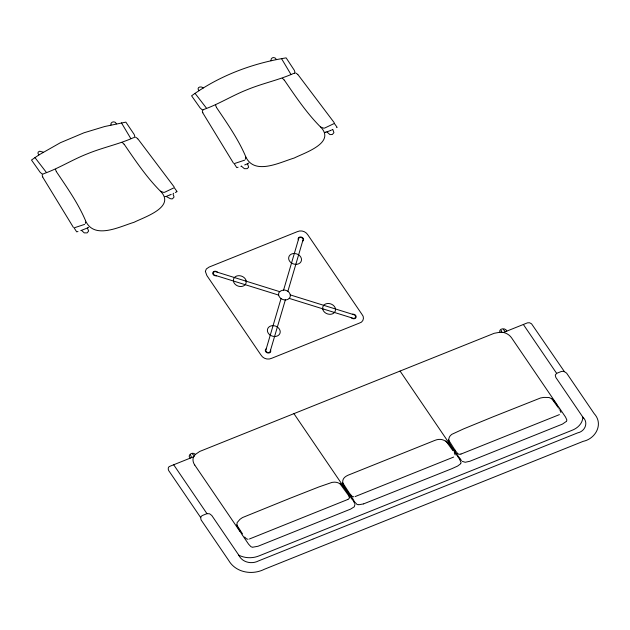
<?xml version="1.0" encoding="UTF-8"?>
<svg xmlns="http://www.w3.org/2000/svg" width="630" height="630" viewBox="0 0 630 630"><rect width="100%" height="100%" fill="white"/><g stroke="black" fill="none" stroke-linecap="round" stroke-linejoin="round"><path stroke-width="0.94" d="M566.457 421.171A2.835 2.276 18.9 0 0 566.795 419.824L565.535 417.06L558.936 407.358L552.644 399.207L549.006 397.483L543.769 397.404L540.548 397.979L493.062 416.816L463.452 428.951L451.812 434.338A2.929 2.355 18.9 0 0 451.56 434.535C442.709 441.268 457.545 453.939 461.404 460.601M245.787 157.248L245.424 159.232M85.601 222.185L85.349 223.422M239.471 556.148L211.798 515.498L209.601 513.781L207.049 513.655A6.749 5.426 18.9 0 0 205.923 514.072L202.86 515.301A4.583 3.685 18.9 0 0 200.686 517.608L201.033 519.813L228.619 560.338C235.785 572.733 252.291 575.41 264.474 569.221L583.215 441.331C595.689 438.763 603.76 423.974 594.192 413.658L566.606 373.133L564.456 371.692L531.578 323.851L529.61 322.765L527.467 322.843L503.126 332.585M265.892 349.996L281.035 298.596M298.707 238.597L283.587 290.068M270.183 351.398L285.343 299.927A5.883 4.725 18.9 0 0 289.202 298.399L289.233 298.352A5.985 4.812 18.9 0 0 289.454 292.942A5.985 4.812 18.9 0 0 283.539 289.997M287.855 291.399L302.998 239.998M193.796 456.726L193.812 456.695A13.104 10.537 18.9 0 1 194.339 455.773A16.081 12.931 18.9 0 1 195.371 454.443L199.773 451.419L494.188 333.294L499.929 332.238A16.081 12.931 18.9 0 1 501.937 332.349A13.104 10.537 18.9 0 1 503.22 332.545L503.268 332.553M460.451 463.94L457.616 466.066L451.836 468.696L363.565 503.898M566.165 421.541L562.401 424.124L469.767 461.294L465.2 462.27L462.184 461.325M279.657 291.643L216.066 271.814M88.657 227.241L87.405 227.989L88.617 231.013L87.16 232.88L84.255 232.88L81.483 230.344L87.365 228.013M248.732 163.02L247.582 163.816L248.637 167.218L247.188 168.675L244.369 168.667L241.361 166.147M203.427 109.817L203.498 109.77A14.073 11.316 18.9 0 1 204.089 109.36C219.082 104.021 232.588 95.358 247.527 89.554C262.623 83.317 278.673 80.081 293.501 73.482A13.899 11.175 18.9 0 1 294.368 73.332M294.438 73.293L294.942 72.166L294.273 70.229L286.138 57.866C252.37 63.323 219.405 75.702 191.583 95.807L200.167 107.99L201.883 109.533L203.403 109.825M38.887 154.941L31.5 160.036L40.115 172.266L41.911 173.825L43.415 173.998A14.073 11.316 18.9 0 1 43.998 173.596C58.999 168.257 72.505 159.587 87.436 153.791C102.54 147.554 118.582 144.317 133.418 137.718A13.899 11.175 18.9 0 1 134.277 137.568L134.852 136.427L134.159 134.411L125.858 122.126L104.674 126.52L83.971 132.796L60.433 142.695L38.887 154.941L37.934 153.271L38.225 152.043L39.69 151.216L43.257 152.169M453.671 457.049L355.202 496.55M559.416 414.619L461.01 454.049M247.527 163.745L244.731 164.934M358.234 504.709A2.874 2.307 18.9 0 1 356.982 504.362L354.107 501.425C352.162 494.629 333.75 481.336 348.225 475.146L434.802 440.409C447.686 435.039 453.828 451.647 459.546 459.12L459.884 458.955M176.565 191.859L177.085 191.607L174.266 187.677L164.8 192.189A2.016 1.614 18.9 0 1 163.138 192.244L160.847 191.347M336.719 127.591L337.152 127.378L334.349 123.441M266.246 348.807L266.214 348.823A2.796 2.244 18.9 0 0 265.781 351.784A2.796 2.244 18.9 0 0 269.325 352.894A2.796 2.244 18.9 0 0 270.585 350.178L270.553 350.146M176.132 192.071L175.321 192.465M302.644 241.188L302.676 241.172A2.796 2.244 18.9 0 0 303.109 238.211A2.796 2.244 18.9 0 0 299.565 237.108A2.796 2.244 18.9 0 0 298.313 239.817M334.333 123.448L324.891 127.953A2.016 1.614 18.9 0 1 323.229 128.016L320.93 127.118M173.683 193.252C171.793 193.733 175.046 196.938 173.628 197.639C171.722 201.561 166.95 195.631 165.328 196.489A1.355 1.087 18.9 0 1 164.965 196.505M347.847 499.456L249.472 538.973M332.821 129.457L333.924 132.67L332.317 134.521L329.939 134.599L326.852 131.914L325.371 132.261M332.467 129.623L331.947 129.867M171.218 194.386L170.139 194.851M331.23 130.182L330.616 130.449M330.293 130.591L326.852 131.914M169.761 195.016L166.769 196.143M505.441 331.656L503.244 329.474M193.906 456.655L170.297 466.129C167.486 466.673 167.832 470.051 169.501 471.76L200.718 517.616M312.874 539.107L258.591 560.881C251.709 564.48 242.298 562.558 238.817 555.188C245.196 558.4 252.913 558.534 259.458 555.723L571.646 430.455C577.371 428.447 582.687 423.565 582.86 417.147C588.845 422.541 585.034 431.463 577.663 432.865L313.157 538.989M191.591 457.585L190.512 454.923M241.314 166.17L240.873 166.312M81.223 230.399L80.79 230.548M363.416 503.945L358.746 504.748M238.093 167.233L236.778 167.651L234.187 163.635L244.416 160.24A2.016 1.614 18.9 0 0 244.692 160.13M77.986 231.47L76.695 231.879L74.104 227.863L84.333 224.477A2.016 1.614 18.9 0 0 84.601 224.367M354.107 501.425C348.201 496.66 344.082 480.084 332.38 482.359A2.929 2.355 18.9 0 0 332.018 482.399L318.969 486.911L289.729 498.401L242.471 517.577L240.014 519.277L237.116 522.624L236.888 525.9L242.007 534.524L248.614 544.218L250.85 546.588A2.835 2.276 18.9 0 0 252.48 547.147M216.476 275.759L216.515 275.751A2.796 2.244 18.9 0 1 213.058 274.341A2.796 2.244 18.9 0 1 213.909 271.475A2.796 2.244 18.9 0 1 217.523 272.231L217.618 272.294M352.383 314.244L352.414 314.236A2.796 2.244 18.9 0 1 355.832 315.661A2.796 2.244 18.9 0 1 354.989 318.52A2.796 2.244 18.9 0 1 351.367 317.764L351.272 317.701M110.927 125.016C109.99 121.629 115.463 120.519 116.393 123.842M285.303 299.935L285.366 299.927A5.985 4.812 18.9 0 1 279.444 296.958A5.985 4.812 18.9 0 1 279.673 291.548M252.992 547.171L258.009 546.257L350.603 509.111L354.265 506.811L354.958 504.347M353.832 496.771L353.147 496.716A2.284 1.835 18.9 0 1 352.107 496.306L349.555 493.384L342.46 482.462M248.07 539.201L247.417 539.146A2.284 1.835 18.9 0 1 246.361 538.737L244.637 536.981M290.241 294.903L353.926 314.724M214.964 275.271L278.649 295.092M289.202 298.384L352.824 318.189M192.504 454.112L194.363 455.797M203.34 87.932C200.694 85.648 196.032 87.468 198.97 90.712M457.813 453.663L455.71 451.214M195.363 454.435C192.804 451.23 186.732 455.167 190.228 458.128M320.229 126.677C306.385 112.723 295.352 96.169 284.264 80.026M160.146 190.906C146.302 176.951 135.261 160.398 124.173 144.262M297.927 74.584L334.231 122.693M137.844 138.813L174.14 186.921M320.45 126.851C336.357 142.813 304.29 152.877 294.155 158.051C280.169 162.186 254.567 175.715 245.771 156.815M160.359 191.079C176.274 207.042 144.207 217.114 134.064 222.288C120.086 226.422 94.476 239.951 85.68 221.043M195.048 93.35L206.412 108.108M34.957 157.579L46.321 172.337M551.659 398.522L556.377 405.003M445.906 440.953L452.206 449.71M339.704 483.32L348.319 495.141L349.256 497.22M558.023 407.374L556.755 405.547M452.482 450.096L452.86 450.647M454.821 449.851L448.41 439.709M523.349 324.474L556.676 373.425M583.514 418.107L555.841 377.457L555.266 375.047L556.636 373.377A6.749 5.426 18.9 0 1 557.668 372.936L560.731 371.708A4.583 3.685 18.9 0 1 564.441 371.661M454.836 449.875L455.372 450.678M400.074 371.062L455.419 452.419M293.926 413.65L349.414 495.156M194.764 465.074L240.101 531.665M173.683 464.767L207.01 513.726M558.897 408.642L559.227 409.13M459.546 459.12L461.042 462.609A2.874 2.307 18.9 0 1 460.703 463.593M556.975 404.531L511.639 337.932A11.757 9.45 18.9 0 0 503.299 332.404M501.952 332.38L501.212 330.293M242.503 533.886L236.715 524.885M559.976 410.287L560.96 412.508M455.419 450.749L455.679 451.167M454.277 452.781L455.206 454.923M233.454 163.123L202.734 112.778M73.364 227.351L42.643 177.006M281.539 58.645L290.832 74.23M121.456 122.874L130.749 138.466M353.69 501.472L354.635 503.441M216.389 107.328C226.871 122.913 238.258 139.033 245.7 156.579M56.275 171.502C66.898 187.338 78.128 203.191 85.617 220.807M276.475 59.614C275.019 56.275 270.451 57.165 271.018 60.779M506.803 331.112C505.929 327.545 498.354 328.206 499.929 332.238M349.461 497.243A3.229 2.599 18.9 0 1 347.807 499.385M194.757 465.074A11.757 9.45 18.9 0 1 193.615 456.655M460.955 453.986A3.229 2.599 18.9 0 1 457.719 453.805M135.537 137.277A3.993 3.205 18.9 0 1 137.694 138.876M42.801 176.951A3.993 3.205 18.9 0 1 42.32 174.675M122.165 142.608A3.993 3.213 18.9 0 1 124.039 144.302M56.401 171.439A3.993 3.213 18.9 0 1 55.653 169.297M291.477 263.017A6.615 5.316 18.9 0 1 288.823 256.985A6.615 5.316 18.9 0 1 294.289 253.48M294.297 253.559A6.04 4.851 18.9 0 1 298.612 254.898M298.659 254.843A6.615 5.316 18.9 0 1 301.321 260.875A6.615 5.316 18.9 0 1 295.848 264.38M295.84 264.301A6.04 4.851 18.9 0 1 291.532 262.962M353.973 314.614A2.425 1.953 18.9 0 1 355.493 317.158A2.425 1.953 18.9 0 1 352.8 318.323M298.565 238.542A2.425 1.953 18.9 0 1 301.408 237.597A2.425 1.953 18.9 0 1 303.164 240.046M334.467 312.496A6.615 5.316 18.9 0 1 327.6 313.945A6.615 5.316 18.9 0 1 322.662 308.826M322.749 308.826A6.04 4.851 18.9 0 1 323.781 305.345M323.702 305.29A6.615 5.316 18.9 0 1 330.569 303.849A6.615 5.316 18.9 0 1 335.507 308.968M335.412 308.968A6.04 4.851 18.9 0 1 334.388 312.448M245.188 284.705A6.615 5.316 18.9 0 1 238.321 286.154A6.615 5.316 18.9 0 1 233.383 281.027M233.47 281.027A6.04 4.851 18.9 0 1 234.502 277.546M234.423 277.499A6.615 5.316 18.9 0 1 241.29 276.05A6.615 5.316 18.9 0 1 246.228 281.177M246.141 281.177A6.04 4.851 18.9 0 1 245.109 284.658M270.325 351.453A2.425 1.953 18.9 0 1 267.482 352.398A2.425 1.953 18.9 0 1 265.726 349.949M270.231 335.16A6.615 5.316 18.9 0 1 267.569 329.12A6.615 5.316 18.9 0 1 273.042 325.623M273.05 325.694A6.04 4.851 18.9 0 1 277.357 327.041A6.615 5.316 18.9 0 1 280.066 333.018A6.615 5.316 18.9 0 1 274.601 336.514M274.593 336.444A6.04 4.851 18.9 0 1 270.278 335.105M214.917 275.381A2.425 1.953 18.9 0 1 213.397 272.837A2.425 1.953 18.9 0 1 216.098 271.672M279.791 291.753A5.883 4.725 18.9 0 1 283.634 290.217M295.62 73.049A3.993 3.205 18.9 0 1 297.777 74.647M202.884 112.715A3.993 3.205 18.9 0 1 202.411 110.447M325.363 132.237A1.355 1.087 18.9 0 1 325.048 132.276M282.256 78.372A3.993 3.213 18.9 0 1 284.122 80.073M216.484 107.21A3.993 3.213 18.9 0 1 215.736 105.06M205.38 271.443L206.876 275.554L260.867 354.871C262.986 358.62 267.876 360.202 271.75 358.257L359.344 323.111C363.423 322.237 364.794 317.284 361.935 314.323L308.023 235.124C305.904 231.375 301.014 229.792 297.139 231.738L209.152 267.049L206.349 268.955L205.38 271.341"/></g></svg>
